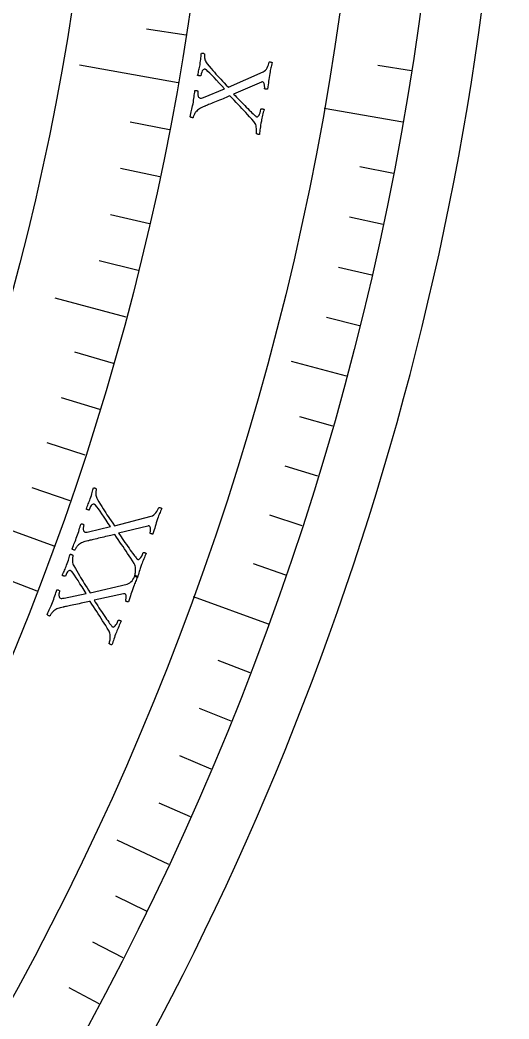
# Model space of a CAD drawing. Header units: millimetres. Extents: x -76 to 76, y -76 to 86.
# Drawn here: x 63.78 to 76, y -35.34 to -10.38 of the extents above; entities that cross this region are included whole.
import ezdxf

# ---------------------------------------------------------------- set-up
doc = ezdxf.new("R2010")
doc.units = ezdxf.units.MM
for name, color, linetype in [('CUT_OUTER', 1, 'Continuous'), ('ENGRAVE', 7, 'Continuous'), ('ENGRAVE_FINE', 8, 'Continuous'), ('TEXT', 5, 'Continuous')]:
    doc.layers.add(name, color=color, linetype=linetype)

msp = doc.modelspace()

# ---------------------------------------------------------------- linework, layer by layer
at = {"layer": 'CUT_OUTER'}
msp.add_arc((0.0001, -0.0001), 75.9999, 179.913117, 0.0001, dxfattribs=at)
at = {"layer": 'ENGRAVE'}
for points in [[(67.7351, -11.9435), (65.2652, -11.508)], [(73.3485, -12.9333), (71.3838, -12.5869)], [(66.4364, -17.8016), (64.6598, -17.3256)], [(71.9422, -19.2768), (70.5657, -18.908)], [(64.6321, -23.5241), (62.2753, -22.6664)], [(69.9883, -25.4737), (68.1136, -24.7913)], [(67.5018, -31.4766), (66.2103, -30.8744)]]:
    msp.add_lwpolyline(points, dxfattribs=at)
for radius in [74.48, 74.48, 72.485, 68.78, 68.78, 65.854]:
    msp.add_circle((0, 0), radius, dxfattribs=at)
at = {"layer": 'ENGRAVE_FINE'}
for points in [[(67.9332, -10.7596), (66.9424, -10.6026)], [(73.563, -11.6512), (72.7186, -11.5175)], [(67.5163, -13.1238), (66.5315, -12.9324)], [(67.277, -14.3002), (66.2957, -14.0916)], [(73.1116, -14.2115), (72.2723, -14.0483)], [(67.0172, -15.4721), (66.0397, -15.2465)], [(72.8524, -15.4853), (72.0161, -15.3075)], [(66.7369, -16.6394), (65.7635, -16.3967)], [(72.5711, -16.7544), (71.738, -16.562)], [(72.2676, -18.0183), (71.438, -17.8115)], [(66.1156, -18.9583), (65.1512, -18.6818)], [(65.7746, -20.1093), (64.8153, -19.816)], [(71.5948, -20.5295), (70.7729, -20.2938)], [(65.4137, -21.2542), (64.4596, -20.9442)], [(71.2256, -21.7758), (70.4079, -21.5259)], [(65.0328, -22.3926), (64.0842, -22.066)], [(70.8347, -23.0156), (70.0215, -22.7514)], [(70.4222, -24.2483), (69.6138, -23.97)], [(64.2117, -24.6485), (63.2751, -24.289)], [(69.5331, -26.6912), (68.7349, -26.3848)], [(69.0567, -27.9007), (68.2639, -27.5804)], [(68.5592, -29.1017), (67.7722, -28.7676)], [(68.0409, -30.2937), (67.2598, -29.946)], [(66.9422, -32.6499), (66.1737, -32.2751)], [(66.3622, -33.8132), (65.6004, -33.4251)], [(65.7619, -34.9662), (65.007, -34.5648)]]:
    msp.add_lwpolyline(points, dxfattribs=at)
at = {"layer": 'TEXT'}
for points in [[(68.1049, -12.4743), (68.1132, -12.4275), (68.1206, -12.3826), (68.1271, -12.3396), (68.1327, -12.2984), (68.1379, -12.2584), (68.1432, -12.2188), (68.1486, -12.1795), (68.154, -12.1406), (68.1612, -12.1395), (68.171, -12.1395), (68.1833, -12.1407), (68.1982, -12.143), (68.2123, -12.1462), (68.2221, -12.15), (68.2276, -12.1544), (68.2288, -12.1594), (68.2273, -12.17), (68.2263, -12.183), (68.2257, -12.1985), (68.2256, -12.2164), (68.2264, -12.2354), (68.2286, -12.254), (68.2323, -12.2722), (68.2375, -12.2899), (68.2449, -12.3056), (68.2551, -12.3178), (68.2683, -12.3263), (68.2844, -12.3313), (68.3008, -12.3322), (68.3203, -12.3296), (68.3429, -12.3233), (68.3685, -12.3135), (68.8927, -12.0951), (68.8243, -12.023), (68.7579, -11.9527), (68.6937, -11.8844), (68.6315, -11.8179), (68.5736, -11.7567), (68.5221, -11.7042), (68.4772, -11.6605), (68.4388, -11.6255), (68.4326, -11.6208), (68.4263, -11.6169), (68.4199, -11.6138), (68.4133, -11.6116), (68.4073, -11.61), (68.4026, -11.6088), (68.3993, -11.6079), (68.3973, -11.6075), (68.3871, -11.6078), (68.3756, -11.6121), (68.3627, -11.6201), (68.3485, -11.6321), (68.3343, -11.6511), (68.3215, -11.6802), (68.3101, -11.7195), (68.3, -11.769), (68.2963, -11.772), (68.2891, -11.7736), (68.2785, -11.7738), (68.2646, -11.7725), (68.2501, -11.7702), (68.2379, -11.7675), (68.2281, -11.7644), (68.2206, -11.7608), (68.2297, -11.7238), (68.2382, -11.6889), (68.2461, -11.6562), (68.2535, -11.6255), (68.2605, -11.5952), (68.2673, -11.5632), (68.2737, -11.5297), (68.2799, -11.4946), (68.2877, -11.446), (68.2941, -11.4013), (68.2992, -11.3604), (68.3029, -11.3234), (68.3059, -11.2899), (68.3086, -11.2594), (68.3112, -11.232), (68.3137, -11.2077), (68.3205, -11.2063), (68.3293, -11.2058), (68.34, -11.2061), (68.3527, -11.2072), (68.3653, -11.2096), (68.376, -11.2135), (68.3847, -11.2189), (68.3914, -11.2259), (68.3906, -11.2332), (68.39, -11.2445), (68.3897, -11.2597), (68.3896, -11.279), (68.3905, -11.3008), (68.3933, -11.324), (68.3979, -11.3486), (68.4044, -11.3745), (68.4133, -11.4007), (68.4253, -11.4262), (68.4404, -11.4511), (68.4585, -11.4753), (68.5094, -11.533), (68.5567, -11.5868), (68.6004, -11.6369), (68.6406, -11.6832), (68.6792, -11.7274), (68.7182, -11.7711), (68.7576, -11.8145), (68.7974, -11.8575), (68.8393, -11.9021), (68.8851, -11.9507), (68.9347, -12.003), (68.9881, -12.0592), (69.8564, -11.6732), (69.8864, -11.6561), (69.9132, -11.6331), (69.9368, -11.6043), (69.9571, -11.5697), (69.9742, -11.5328), (69.9879, -11.497), (69.9982, -11.4625), (70.0052, -11.4292), (70.0124, -11.4268), (70.0218, -11.4259), (70.0333, -11.4267), (70.047, -11.429), (70.0603, -11.432), (70.0704, -11.4346), (70.0775, -11.4369), (70.0816, -11.4389), (70.0727, -11.4766), (70.0644, -11.5117), (70.0567, -11.5441), (70.0497, -11.5738), (70.0429, -11.6036), (70.0361, -11.6367), (70.0293, -11.6729), (70.0225, -11.7122), (70.0137, -11.7664), (70.0059, -11.817), (69.9992, -11.8642), (69.9936, -11.9079), (69.9884, -11.9516), (69.9826, -11.9989), (69.9764, -12.0499), (69.9697, -12.1044), (69.9621, -12.108), (69.952, -12.1098), (69.9395, -12.1097), (69.9245, -12.1078), (69.9104, -12.1047), (69.9006, -12.1009), (69.8951, -12.0964), (69.8939, -12.0913), (69.895, -12.0818), (69.8956, -12.0695), (69.8956, -12.0545), (69.895, -12.0368), (69.8934, -12.0179), (69.8906, -11.9993), (69.8865, -11.981), (69.8812, -11.963), (69.8744, -11.9471), (69.8661, -11.9352), (69.8562, -11.9272), (69.8448, -11.9232), (69.8418, -11.9229), (69.8382, -11.9231), (69.834, -11.9237), (69.8292, -11.9247), (69.8244, -11.9261), (69.82, -11.9277), (69.8161, -11.9295), (69.8127, -11.9317), (69.1204, -12.2267), (69.1554, -12.264), (69.1923, -12.303), (69.2312, -12.3435), (69.272, -12.3857), (69.3136, -12.4284), (69.3548, -12.4706), (69.3955, -12.5122), (69.4358, -12.5532), (69.4747, -12.5926), (69.5113, -12.6291), (69.5457, -12.6628), (69.5777, -12.6936), (69.6063, -12.7207), (69.6301, -12.7431), (69.6492, -12.7608), (69.6635, -12.7738), (69.6663, -12.7759), (69.6697, -12.7784), (69.6737, -12.7814), (69.6783, -12.7849), (69.6834, -12.7883), (69.689, -12.7911), (69.695, -12.7933), (69.7016, -12.7948), (69.714, -12.7941), (69.727, -12.7875), (69.7405, -12.7751), (69.7546, -12.7568), (69.7684, -12.7312), (69.7812, -12.6971), (69.7929, -12.6543), (69.8035, -12.6028), (69.8107, -12.6004), (69.8202, -12.5992), (69.8319, -12.5993), (69.8457, -12.6006), (69.8591, -12.6028), (69.8693, -12.6052), (69.8763, -12.608), (69.8801, -12.611), (69.8708, -12.6475), (69.8616, -12.6843), (69.8525, -12.7215), (69.8435, -12.759), (69.8348, -12.7966), (69.8266, -12.8339), (69.819, -12.871), (69.812, -12.9079), (69.803, -12.9577), (69.7952, -13.0039), (69.7886, -13.0464), (69.7831, -13.0853), (69.7783, -13.1228), (69.7734, -13.1609), (69.7686, -13.1998), (69.7638, -13.2393), (69.7558, -13.24), (69.7461, -13.2391), (69.7347, -13.2367), (69.7218, -13.2327), (69.7094, -13.2284), (69.6999, -13.2247), (69.6932, -13.2218), (69.6893, -13.2196), (69.6903, -13.2112), (69.6911, -13.1971), (69.6919, -13.1771), (69.6925, -13.1513), (69.6921, -13.1218), (69.6898, -13.091), (69.6858, -13.0588), (69.6798, -13.0252), (69.6714, -12.9925), (69.6597, -12.9629), (69.6448, -12.9363), (69.6267, -12.9129), (69.5723, -12.8522), (69.5202, -12.7944), (69.4702, -12.7396), (69.4225, -12.6877), (69.3758, -12.6373), (69.3288, -12.5872), (69.2816, -12.5373), (69.2342, -12.4875), (69.1857, -12.4368), (69.1353, -12.3838), (69.083, -12.3287), (69.0288, -12.2715), (69.0002, -12.2828), (68.9683, -12.2957), (68.9332, -12.3103), (68.8948, -12.3266), (68.8544, -12.3437), (68.813, -12.361), (68.7707, -12.3785), (68.7275, -12.3961), (68.6846, -12.4136), (68.6432, -12.4306), (68.6032, -12.4472), (68.5647, -12.4633), (68.5286, -12.4785), (68.4959, -12.4922), (68.4667, -12.5044), (68.4408, -12.5152), (68.4196, -12.5239), (68.4045, -12.5302), (68.3955, -12.534), (68.3925, -12.5352), (68.3553, -12.5502), (68.322, -12.5653), (68.2925, -12.5806), (68.2668, -12.596), (68.2433, -12.6126), (68.2205, -12.6311), (68.1984, -12.6517), (68.1769, -12.6742), (68.1636, -12.6902), (68.1515, -12.7076), (68.1407, -12.7265), (68.1313, -12.7468), (68.1233, -12.7666), (68.1169, -12.7842), (68.1122, -12.7996), (68.1091, -12.8126), (68.1062, -12.8169), (68.0995, -12.8191), (68.089, -12.8192), (68.0748, -12.8172), (68.06, -12.8137), (68.0483, -12.8094), (68.0395, -12.8043), (68.0336, -12.7984), (68.0436, -12.7527), (68.0532, -12.7105), (68.0622, -12.6719), (68.0708, -12.6367), (68.0792, -12.6014), (68.0876, -12.5626), (68.0962, -12.5203), (68.1049, -12.4743)], [(65.2051, -23.285), (65.2208, -23.2401), (65.2353, -23.197), (65.2487, -23.1556), (65.2608, -23.1159), (65.2724, -23.0772), (65.284, -23.039), (65.2956, -23.0011), (65.3073, -22.9636), (65.3146, -22.9636), (65.3242, -22.9652), (65.3362, -22.9683), (65.3505, -22.973), (65.3639, -22.9785), (65.373, -22.9838), (65.3777, -22.989), (65.378, -22.9941), (65.3749, -23.0043), (65.3718, -23.017), (65.3687, -23.0322), (65.3657, -23.0499), (65.3634, -23.0688), (65.3626, -23.0875), (65.3633, -23.106), (65.3656, -23.1243), (65.3703, -23.1411), (65.3785, -23.1547), (65.3902, -23.1653), (65.4052, -23.1728), (65.4213, -23.1763), (65.441, -23.1768), (65.4642, -23.1743), (65.4911, -23.1687), (66.0436, -23.0376), (65.9877, -22.9554), (65.9336, -22.8754), (65.8812, -22.7976), (65.8305, -22.7219), (65.7832, -22.6522), (65.7409, -22.5922), (65.7036, -22.5418), (65.6713, -22.5011), (65.666, -22.4954), (65.6604, -22.4905), (65.6545, -22.4865), (65.6484, -22.4832), (65.6427, -22.4807), (65.6383, -22.4787), (65.6352, -22.4774), (65.6332, -22.4766), (65.6232, -22.4753), (65.6111, -22.4776), (65.5971, -22.4835), (65.5812, -22.493), (65.5641, -22.5095), (65.5467, -22.5362), (65.5291, -22.5731), (65.5112, -22.6203), (65.507, -22.6227), (65.4997, -22.6231), (65.4893, -22.6216), (65.4757, -22.618), (65.4617, -22.6135), (65.4502, -22.6089), (65.441, -22.6042), (65.4342, -22.5994), (65.4491, -22.5644), (65.4631, -22.5313), (65.4763, -22.5003), (65.4885, -22.4712), (65.5003, -22.4424), (65.5121, -22.4119), (65.5238, -22.3799), (65.5356, -22.3462), (65.5511, -22.2995), (65.5647, -22.2564), (65.5763, -22.2169), (65.5859, -22.181), (65.5942, -22.1484), (65.6018, -22.1188), (65.6088, -22.0922), (65.6152, -22.0685), (65.6221, -22.0683), (65.6309, -22.0692), (65.6414, -22.0712), (65.6537, -22.0744), (65.6659, -22.0787), (65.6758, -22.0843), (65.6834, -22.091), (65.6889, -22.099), (65.687, -22.1061), (65.6846, -22.1172), (65.6818, -22.1322), (65.6786, -22.1511), (65.676, -22.1728), (65.675, -22.1962), (65.6756, -22.2212), (65.6778, -22.2478), (65.6824, -22.2751), (65.6902, -22.3022), (65.701, -22.3292), (65.715, -22.356), (65.7559, -22.4211), (65.7939, -22.4819), (65.829, -22.5384), (65.8612, -22.5905), (65.8922, -22.6403), (65.9236, -22.6898), (65.9555, -22.739), (65.9879, -22.7878), (66.0221, -22.8386), (66.0594, -22.8939), (66.0999, -22.9535), (66.1436, -23.0176), (67.0627, -22.7766), (67.0951, -22.7645), (67.1252, -22.7461), (67.1531, -22.7215), (67.1788, -22.6906), (67.2016, -22.6569), (67.2209, -22.6239), (67.2366, -22.5915), (67.2489, -22.5597), (67.2564, -22.5585), (67.2658, -22.5592), (67.277, -22.5618), (67.2902, -22.5663), (67.3028, -22.5713), (67.3124, -22.5755), (67.319, -22.5789), (67.3227, -22.5815), (67.3079, -22.6174), (67.294, -22.6507), (67.2812, -22.6814), (67.2695, -22.7095), (67.258, -22.7379), (67.246, -22.7695), (67.2334, -22.8041), (67.2203, -22.8418), (67.2029, -22.8938), (67.1871, -22.9426), (67.1729, -22.9881), (67.1604, -23.0303), (67.1481, -23.0726), (67.1348, -23.1184), (67.1205, -23.1676), (67.105, -23.2204), (67.097, -23.2227), (67.0868, -23.2228), (67.0744, -23.2207), (67.0599, -23.2165), (67.0465, -23.2111), (67.0375, -23.2058), (67.0327, -23.2005), (67.0324, -23.1952), (67.035, -23.186), (67.0375, -23.174), (67.0399, -23.1592), (67.0422, -23.1416), (67.0437, -23.1227), (67.044, -23.1039), (67.0429, -23.0852), (67.0405, -23.0665), (67.0364, -23.0498), (67.0301, -23.0367), (67.0216, -23.0272), (67.011, -23.0214), (67.0081, -23.0206), (67.0045, -23.0202), (67.0003, -23.0201), (66.9954, -23.0204), (66.9904, -23.0209), (66.9858, -23.0218), (66.9817, -23.023), (66.978, -23.0246), (66.2472, -23.2042), (66.2756, -23.2467), (66.3058, -23.2911), (66.3376, -23.3374), (66.3712, -23.3856), (66.4053, -23.4344), (66.4392, -23.4827), (66.4727, -23.5303), (66.5058, -23.5773), (66.5379, -23.6224), (66.5681, -23.6643), (66.5966, -23.7031), (66.6233, -23.7388), (66.6471, -23.7701), (66.667, -23.796), (66.683, -23.8166), (66.695, -23.8317), (66.6974, -23.8342), (66.7004, -23.8372), (66.7038, -23.8409), (66.7078, -23.845), (66.7123, -23.8492), (66.7174, -23.8529), (66.723, -23.856), (66.7292, -23.8585), (66.7416, -23.8599), (66.7554, -23.8555), (66.7708, -23.8454), (66.7876, -23.8296), (66.8054, -23.8066), (66.8235, -23.7749), (66.842, -23.7346), (66.8607, -23.6855), (66.8683, -23.6842), (66.8778, -23.6846), (66.8893, -23.6866), (66.9028, -23.6901), (66.9156, -23.6944), (66.9253, -23.6985), (66.9318, -23.7023), (66.935, -23.706), (66.92, -23.7404), (66.905, -23.7753), (66.89, -23.8105), (66.875, -23.8461), (66.8604, -23.8818), (66.8463, -23.9173), (66.8328, -23.9527), (66.8199, -23.9879), (66.803, -24.0357), (66.7879, -24.08), (66.7745, -24.1209), (66.7628, -24.1584), (66.752, -24.1946), (66.7411, -24.2314), (66.7301, -24.269), (66.719, -24.3073), (66.7109, -24.3066), (66.7015, -24.3042), (66.6907, -24.3), (66.6786, -24.294), (66.6671, -24.2877), (66.6583, -24.2826), (66.6521, -24.2786), (66.6487, -24.2758), (66.651, -24.2677), (66.6541, -24.2539), (66.658, -24.2343), (66.6628, -24.2089), (66.6671, -24.1798), (66.6699, -24.149), (66.671, -24.1166), (66.6706, -24.0825), (66.6675, -24.0488), (66.6608, -24.0177), (66.6504, -23.9891), (66.6363, -23.963), (66.5924, -23.8943), (66.5502, -23.8289), (66.5098, -23.7668), (66.471, -23.7079), (66.433, -23.6506), (66.3948, -23.5936), (66.3562, -23.5367), (66.3174, -23.48), (66.2778, -23.4221), (66.2365, -23.3617), (66.1938, -23.2989), (66.1495, -23.2336), (66.1195, -23.2402), (66.086, -23.2478), (66.049, -23.2566), (66.0085, -23.2665), (65.9658, -23.2769), (65.9221, -23.2873), (65.8776, -23.2977), (65.8321, -23.3081), (65.7869, -23.3185), (65.7433, -23.3286), (65.7012, -23.3385), (65.6606, -23.3482), (65.6225, -23.3573), (65.5881, -23.3656), (65.5572, -23.3729), (65.5299, -23.3794), (65.5077, -23.3847), (65.4917, -23.3884), (65.4822, -23.3907), (65.479, -23.3914), (65.44, -23.4002), (65.4047, -23.4098), (65.3731, -23.4201), (65.3452, -23.4312), (65.3194, -23.4437), (65.2939, -23.4584), (65.2687, -23.4751), (65.2439, -23.4939), (65.2281, -23.5075), (65.2134, -23.5227), (65.1998, -23.5396), (65.1872, -23.5581), (65.1761, -23.5764), (65.167, -23.5928), (65.1598, -23.6072), (65.1547, -23.6196), (65.1511, -23.6233), (65.1442, -23.6244), (65.1338, -23.6228), (65.12, -23.6185), (65.1061, -23.6127), (65.0951, -23.6066), (65.0873, -23.6001), (65.0824, -23.5934), (65.0997, -23.5499), (65.1159, -23.5098), (65.1311, -23.4731), (65.1452, -23.4397), (65.1591, -23.4063), (65.1738, -23.3694), (65.1891, -23.3289), (65.2051, -23.285)], [(64.5927, -24.9333), (64.6096, -24.8889), (64.6252, -24.8461), (64.6396, -24.8051), (64.6528, -24.7657), (64.6653, -24.7274), (64.6779, -24.6894), (64.6905, -24.6518), (64.7031, -24.6146), (64.7103, -24.6148), (64.7199, -24.6167), (64.7318, -24.6201), (64.7461, -24.6252), (64.7593, -24.6309), (64.7682, -24.6365), (64.7728, -24.6418), (64.773, -24.647), (64.7696, -24.6571), (64.7662, -24.6697), (64.7628, -24.6848), (64.7593, -24.7024), (64.7565, -24.7212), (64.7552, -24.7399), (64.7555, -24.7584), (64.7573, -24.7768), (64.7616, -24.7936), (64.7694, -24.8075), (64.7808, -24.8184), (64.7957, -24.8262), (64.8116, -24.8302), (64.8313, -24.8312), (64.8546, -24.8293), (64.8817, -24.8244), (65.4373, -24.7073), (65.3835, -24.6238), (65.3314, -24.5424), (65.281, -24.4633), (65.2323, -24.3864), (65.1868, -24.3155), (65.146, -24.2544), (65.11, -24.2031), (65.0787, -24.1615), (65.0735, -24.1557), (65.0681, -24.1507), (65.0623, -24.1465), (65.0563, -24.1431), (65.0507, -24.1404), (65.0463, -24.1383), (65.0432, -24.1369), (65.0413, -24.1361), (65.0312, -24.1345), (65.0192, -24.1365), (65.005, -24.1421), (64.9888, -24.1512), (64.9713, -24.1672), (64.9533, -24.1934), (64.9348, -24.2299), (64.9157, -24.2767), (64.9114, -24.2789), (64.9041, -24.2792), (64.8937, -24.2773), (64.8802, -24.2735), (64.8664, -24.2686), (64.8549, -24.2637), (64.8459, -24.2587), (64.8392, -24.2538), (64.855, -24.2191), (64.8698, -24.1865), (64.8837, -24.1558), (64.8967, -24.127), (64.9092, -24.0985), (64.9218, -24.0684), (64.9344, -24.0366), (64.947, -24.0033), (64.9637, -23.957), (64.9784, -23.9142), (64.9909, -23.8751), (65.0015, -23.8394), (65.0106, -23.807), (65.019, -23.7776), (65.0266, -23.7512), (65.0336, -23.7277), (65.0405, -23.7276), (65.0493, -23.7287), (65.0597, -23.731), (65.072, -23.7345), (65.084, -23.7392), (65.0938, -23.745), (65.1013, -23.7519), (65.1065, -23.76), (65.1044, -23.7671), (65.1018, -23.7781), (65.0986, -23.793), (65.0949, -23.8118), (65.0917, -23.8335), (65.0901, -23.8568), (65.0901, -23.8818), (65.0917, -23.9085), (65.0956, -23.9359), (65.1026, -23.9632), (65.1128, -23.9905), (65.1261, -24.0176), (65.1653, -24.0837), (65.2018, -24.1455), (65.2354, -24.2028), (65.2663, -24.2558), (65.296, -24.3063), (65.3262, -24.3566), (65.3568, -24.4065), (65.3879, -24.4562), (65.4208, -24.5079), (65.4567, -24.564), (65.4957, -24.6247), (65.5378, -24.6899), (66.4627, -24.4723), (66.4954, -24.461), (66.526, -24.4434), (66.5545, -24.4195), (66.5809, -24.3893), (66.6045, -24.3562), (66.6247, -24.3236), (66.6413, -24.2916), (66.6543, -24.2602), (66.6618, -24.2592), (66.6712, -24.2601), (66.6824, -24.263), (66.6954, -24.2678), (66.7079, -24.2732), (66.7174, -24.2776), (66.724, -24.2812), (66.7275, -24.2839), (66.7118, -24.3194), (66.6971, -24.3523), (66.6836, -24.3827), (66.6711, -24.4105), (66.6589, -24.4386), (66.6461, -24.4698), (66.6326, -24.5041), (66.6186, -24.5415), (66.5999, -24.5931), (66.5828, -24.6414), (66.5675, -24.6865), (66.5539, -24.7284), (66.5405, -24.7703), (66.5261, -24.8158), (66.5105, -24.8647), (66.4937, -24.917), (66.4856, -24.9191), (66.4754, -24.919), (66.4631, -24.9166), (66.4487, -24.9119), (66.4354, -24.9062), (66.4265, -24.9007), (66.422, -24.8953), (66.4217, -24.89), (66.4246, -24.8809), (66.4274, -24.8689), (66.4302, -24.8542), (66.4329, -24.8367), (66.4349, -24.8178), (66.4356, -24.799), (66.435, -24.7802), (66.4331, -24.7616), (66.4294, -24.7447), (66.4234, -24.7315), (66.4152, -24.7218), (66.4048, -24.7157), (66.4019, -24.7149), (66.3983, -24.7144), (66.3941, -24.7142), (66.3892, -24.7143), (66.3842, -24.7147), (66.3796, -24.7155), (66.3754, -24.7166), (66.3717, -24.7181), (65.6365, -24.879), (65.6639, -24.9222), (65.6929, -24.9674), (65.7236, -25.0145), (65.7559, -25.0635), (65.7888, -25.1132), (65.8214, -25.1623), (65.8537, -25.2107), (65.8856, -25.2586), (65.9165, -25.3045), (65.9457, -25.3472), (65.9732, -25.3867), (65.9989, -25.423), (66.0219, -25.4549), (66.0412, -25.4813), (66.0566, -25.5023), (66.0683, -25.5177), (66.0707, -25.5203), (66.0735, -25.5234), (66.0769, -25.5271), (66.0807, -25.5314), (66.0851, -25.5357), (66.0901, -25.5394), (66.0957, -25.5427), (66.1018, -25.5454), (66.1141, -25.547), (66.1281, -25.543), (66.1437, -25.5333), (66.161, -25.5179), (66.1793, -25.4954), (66.1982, -25.4642), (66.2177, -25.4243), (66.2377, -25.3758), (66.2453, -25.3747), (66.2548, -25.3753), (66.2662, -25.3775), (66.2796, -25.3815), (66.2923, -25.3861), (66.3019, -25.3904), (66.3083, -25.3944), (66.3114, -25.3981), (66.2955, -25.4322), (66.2796, -25.4666), (66.2638, -25.5015), (66.2479, -25.5367), (66.2324, -25.572), (66.2174, -25.6071), (66.203, -25.6422), (66.1892, -25.677), (66.1711, -25.7243), (66.1549, -25.7683), (66.1404, -25.8088), (66.1278, -25.8461), (66.1161, -25.8819), (66.1043, -25.9185), (66.0923, -25.9558), (66.0802, -25.9938), (66.0722, -25.9929), (66.0628, -25.9902), (66.0521, -25.9858), (66.0401, -25.9795), (66.0288, -25.9729), (66.0201, -25.9675), (66.0141, -25.9634), (66.0107, -25.9605), (66.0132, -25.9525), (66.0167, -25.9387), (66.0211, -25.9192), (66.0265, -25.894), (66.0316, -25.865), (66.0351, -25.8343), (66.0371, -25.8019), (66.0375, -25.7678), (66.0353, -25.734), (66.0294, -25.7027), (66.0197, -25.6739), (66.0063, -25.6475), (65.9641, -25.5777), (65.9236, -25.5113), (65.8848, -25.4481), (65.8475, -25.3882), (65.811, -25.3301), (65.7742, -25.2721), (65.7371, -25.2142), (65.6998, -25.1565), (65.6616, -25.0976), (65.6219, -25.0362), (65.5808, -24.9724), (65.5382, -24.906), (65.508, -24.9118), (65.4743, -24.9186), (65.4371, -24.9264), (65.3963, -24.9352), (65.3534, -24.9445), (65.3095, -24.9538), (65.2647, -24.9631), (65.219, -24.9724), (65.1736, -24.9816), (65.1297, -24.9906), (65.0873, -24.9994), (65.0465, -25.0081), (65.0082, -25.0163), (64.9736, -25.0236), (64.9425, -25.0302), (64.9151, -25.036), (64.8927, -25.0407), (64.8767, -25.044), (64.8671, -25.046), (64.8639, -25.0467), (64.8246, -25.0545), (64.7891, -25.0631), (64.7572, -25.0727), (64.7291, -25.0831), (64.703, -25.095), (64.6771, -25.1089), (64.6515, -25.125), (64.6262, -25.1432), (64.6101, -25.1564), (64.5951, -25.1712), (64.581, -25.1877), (64.5679, -25.2059), (64.5563, -25.224), (64.5468, -25.2401), (64.5393, -25.2543), (64.5339, -25.2665), (64.5302, -25.2702), (64.5232, -25.2711), (64.5129, -25.2692), (64.4993, -25.2646), (64.4854, -25.2584), (64.4747, -25.252), (64.467, -25.2454), (64.4623, -25.2385), (64.4807, -25.1955), (64.4979, -25.1558), (64.514, -25.1195), (64.529, -25.0865), (64.5437, -25.0534), (64.5593, -25.0169), (64.5756, -24.9769), (64.5927, -24.9333)]]:
    msp.add_lwpolyline(points, close=True, dxfattribs=at)

doc.saveas('drawing.dxf')
